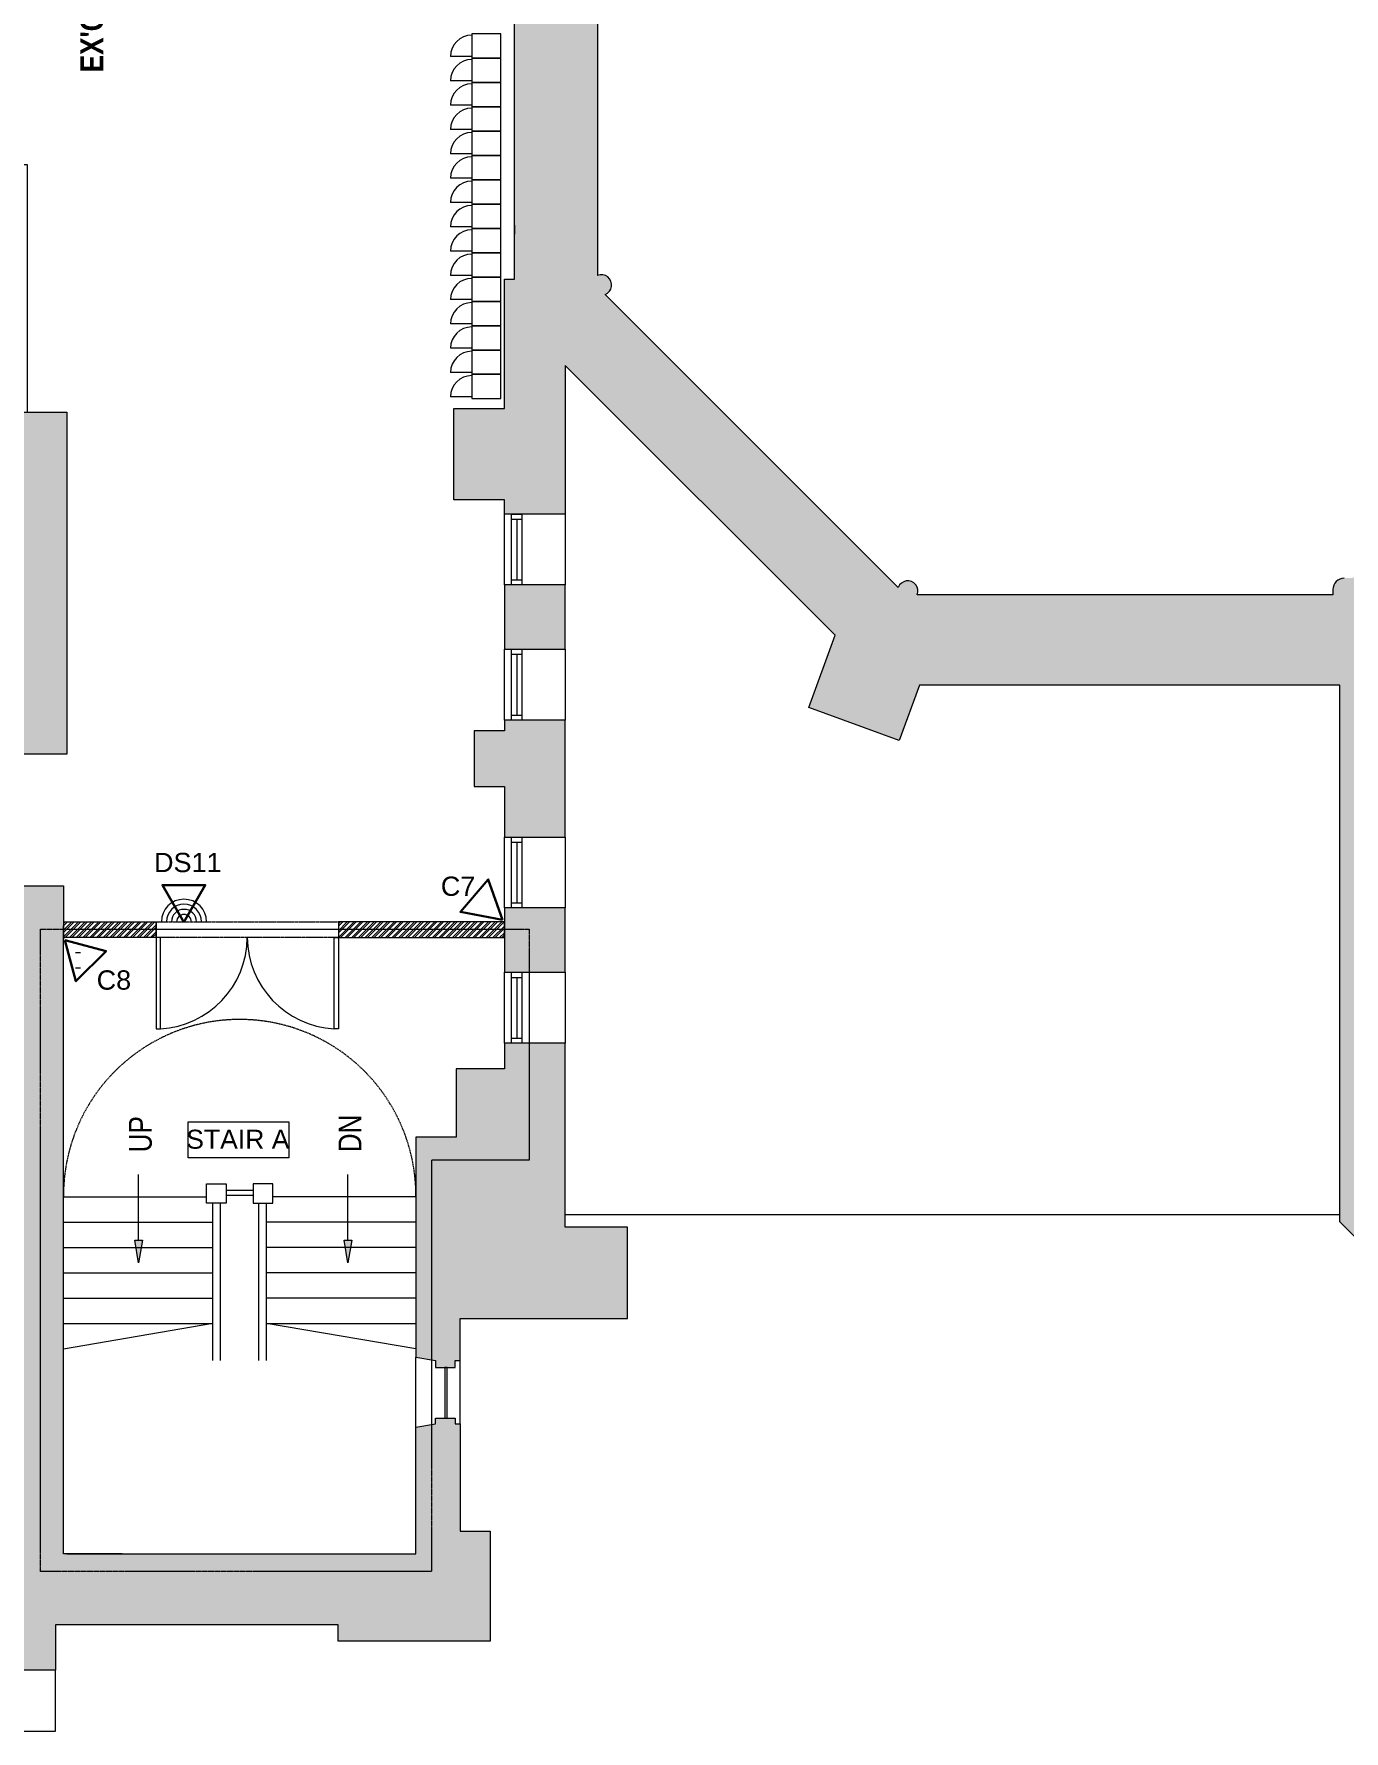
# Model space of a CAD drawing. Header units: inches. Extents: x 891 to 14187, y -1169 to 3232.
# Drawn here: x 12178 to 12695, y 1442 to 2112 of the extents above; entities that cross this region are included whole.
import ezdxf

# ---------------------------------------------------------------- set-up
doc = ezdxf.new("R2010")
doc.units = ezdxf.units.IN
doc.header["$MEASUREMENT"] = 0
for name, pattern in [('IMPORT-IMPORT-HIDDEN', [0.375, 0.25, -0.125]), ('IMPORT-IMPORT-HIDDEN2', [0.1875, 0.125, -0.0625]), ('IMPORT-IMPORT-PHANTOM2', [1.25, 0.625, -0.125, 0.125, -0.125, 0.125, -0.125])]:
    doc.linetypes.add(name, pattern=pattern)
for name, color, linetype, lineweight in [('_OPTEC_LAYER', 1, 'Continuous', 30), ('A-Dimensions', 7, 'Continuous', 9), ('A-DOOR', 7, 'Continuous', 9), ('A-DOOR-HEAD', 7, 'IMPORT-IMPORT-HIDDEN2', 9), ('A-Furniture', 7, 'Continuous', 9), ('A-Hatch', 7, 'Continuous', 9), ('A-HATCH-2 HR', 7, 'Continuous', 9), ('A-RECTORY - NIC', 7, 'Continuous', 9), ('A-STAIR-EX_G', 7, 'Continuous', 9), ('A-STAIR-TAG', 7, 'Continuous', 9), ('A-WALL-INT NEW', 7, 'Continuous', 9), ('EX-EXT-CORE', 7, 'Continuous', 9), ('EX-Int Wall', 7, 'Continuous', 9), ('EX-Windows', 7, 'Continuous', 9), ('MUC-LOW_WALL', 7, 'Continuous', 9), ('SPEAKER', 10, 'Continuous', 20), ('WALL TYPE', 7, 'IMPORT-IMPORT-PHANTOM2', 9)]:
    doc.layers.add(name, color=color, linetype=linetype, lineweight=lineweight)
doc.styles.add('Arial', font='arial.ttf', dxfattribs={"height": 7.623})
doc.styles.add('Arial Narrow_1', font='ARIALN.TTF', dxfattribs={"height": 6.042903})
doc.styles.add('Arial Narrow_B_1', font='ARIALNB.TTF', dxfattribs={"height": 40.064026})

msp = doc.modelspace()

# ---------------------------------------------------------------- hatches: boundary and pattern name
at = {"layer": 'A-Hatch'}
for points in [[(12813.43, 1487.33), (12827.96, 1520.33), (12987.13, 1520.33), (13001.67, 1487.33), (13032.22, 1498.45), (13022.07, 1526.33), (13104.14, 1526.33), (13104.14, 1523.33), (13128.14, 1523.33), (13128.14, 1547.33), (13123.14, 1547.33), (13123.14, 1619.25), (13144.07, 1609.49), (13164.64, 1653.59), (13164.64, 1659.03), (13168.14, 1659.03), (13168.14, 1666.05), (13169.64, 1666.05), (13169.64, 1674.05), (13168.14, 1674.05), (13168.14, 1681.06), (13164.64, 1681.06), (13164.64, 1685.74), (13119.25, 1685.74), (13119.15, 1686.51), (13118.85, 1687.24), (13118.38, 1687.86), (13117.75, 1688.34), (13117.03, 1688.64), (13116.25, 1688.74), (13110.61, 1688.74), (13110.61, 1694.38), (13110.53, 1695.09), (13110.28, 1695.75), (13109.88, 1696.34), (13109.35, 1696.82), (13108.73, 1697.16), (13108.04, 1697.35), (13107.33, 1697.37), (13106.63, 1697.22), (13105.94, 1697.37), (13105.23, 1697.35), (13104.54, 1697.16), (13103.91, 1696.82), (13103.39, 1696.34), (13102.99, 1695.75), (13102.74, 1695.09), (13102.65, 1694.38), (13102.65, 1688.74), (13097.01, 1688.74), (13096.3, 1688.65), (13095.64, 1688.4), (13095.05, 1688.01), (13094.57, 1687.48), (13094.23, 1686.85), (13094.04, 1686.17), (13094.03, 1685.45), (13094.18, 1684.76), (13094.03, 1684.08), (13094.04, 1683.38), (13094.04, 1660.26), (13092.82, 1660.55), (13091.57, 1660.53), (13090.37, 1660.19), (13089.3, 1659.55), (13088.42, 1658.66), (13087.8, 1657.57), (13087.49, 1656.36), (13087.49, 1655.12), (13087.8, 1653.91), (13088.42, 1652.82), (13089.3, 1651.93), (12999.08, 1561.71), (12998.34, 1562.58), (12997.42, 1563.24), (12996.35, 1563.64), (12995.22, 1563.78), (12994.1, 1563.62), (12993.04, 1563.2), (12992.12, 1562.52), (12991.4, 1561.64), (12990.92, 1560.61), (12990.71, 1559.49), (12990.79, 1558.36), (12991.14, 1557.27), (12828.8, 1557.27), (12829.16, 1558.41), (12829.22, 1559.59), (12828.97, 1560.76), (12828.43, 1561.81), (12827.63, 1562.7), (12826.63, 1563.34), (12825.5, 1563.7), (12824.31, 1563.76), (12823.14, 1563.51), (12822.09, 1562.97), (12821.21, 1562.17), (12820.56, 1561.17), (12729.62, 1652.11), (12730.41, 1652.88), (12731, 1653.82), (12731.35, 1654.87), (12731.43, 1655.97), (12731.25, 1657.07), (12730.8, 1658.08), (12730.13, 1658.96), (12729.27, 1659.65), (12728.26, 1660.11), (12727.17, 1660.32), (12726.07, 1660.26), (12725.01, 1659.93), (12725.01, 1885.52), (12726.04, 1885.19), (12727.12, 1885.12), (12728.18, 1885.32), (12729.16, 1885.78), (12729.99, 1886.47), (12730.62, 1887.35), (12731.02, 1888.35), (12731.16, 1889.42), (12731.02, 1890.5), (12730.62, 1891.5), (12729.99, 1892.38), (12729.16, 1893.07), (12728.18, 1893.53), (12727.12, 1893.73), (12726.04, 1893.66), (12725.01, 1893.33), (12725.01, 1897.84), (12724.37, 1897.84), (12723.59, 1897.94), (12722.87, 1898.24), (12722.25, 1898.72), (12721.77, 1899.34), (12721.47, 1900.06), (12721.37, 1900.84), (12721.37, 1901.92), (12715.63, 1901.92), (12716.15, 1903.33), (12716.29, 1904.82), (12716.05, 1906.3), (12715.44, 1907.67), (12714.51, 1908.84), (12713.31, 1909.74), (12711.92, 1910.3), (12710.43, 1910.49), (12708.94, 1910.3), (12707.55, 1909.74), (12706.35, 1908.84), (12705.41, 1907.67), (12704.8, 1906.3), (12704.56, 1904.82), (12704.7, 1903.33), (12705.22, 1901.92), (12700.21, 1901.92), (12700.21, 1900.65), (12700.11, 1899.87), (12699.81, 1899.15), (12699.33, 1898.52), (12698.71, 1898.05), (12697.99, 1897.75), (12697.21, 1897.65), (12694.64, 1897.65), (12693.5, 1897.45), (12692.44, 1896.97), (12691.54, 1896.25), (12690.86, 1895.32), (12690.43, 1894.24), (12690.28, 1893.1), (12690.28, 1891.02), (12526.16, 1891.02), (12526.42, 1891.95), (12526.45, 1892.92), (12526.24, 1893.87), (12525.81, 1894.74), (12525.18, 1895.49), (12524.39, 1896.05), (12523.49, 1896.41), (12522.52, 1896.55), (12521.56, 1896.44), (12520.64, 1896.11), (12519.84, 1895.56), (12519.19, 1894.84), (12518.73, 1893.98), (12403.06, 2009.66), (12403.92, 2010.11), (12404.64, 2010.76), (12405.18, 2011.57), (12405.52, 2012.48), (12405.62, 2013.45), (12405.49, 2014.41), (12405.13, 2015.31), (12404.56, 2016.1), (12403.82, 2016.73), (12402.95, 2017.16), (12402, 2017.37), (12401.03, 2017.34), (12400.09, 2017.09), (12400.09, 2180.49), (12401.03, 2180.23), (12402, 2180.2), (12402.95, 2180.41), (12403.82, 2180.84), (12404.56, 2181.47), (12405.13, 2182.26), (12405.49, 2183.16), (12405.62, 2184.12), (12405.52, 2185.09), (12405.18, 2186), (12404.64, 2186.81), (12403.92, 2187.46), (12403.06, 2187.91), (12518.55, 2303.4), (12518.88, 2302.44), (12519.45, 2301.59), (12520.22, 2300.91), (12521.13, 2300.45), (12522.12, 2300.24), (12523.15, 2300.28), (12524.12, 2300.58), (12524.99, 2301.12), (12525.69, 2301.86), (12526.19, 2302.75), (12526.44, 2303.74), (12526.43, 2304.76), (12526.16, 2305.75), (12561.46, 2305.75), (12561.46, 2342.09), (12538.77, 2342.09), (12538.77, 2416.71), (12530.77, 2426.25), (12530.77, 2463.53), (12538.77, 2473.07), (12538.77, 2530.83), (12584.07, 2530.83), (12584.07, 2560.51), (12546.86, 2560.51), (12546.86, 2576.43), (12483.22, 2576.43), (12483.22, 2536.35), (12474.81, 2536.35), (12474.81, 2520.35), (12515.31, 2520.35), (12515.31, 2360.59), (12498.02, 2360.59), (12498.02, 2327.76), (12392.22, 2221.96), (12392.22, 2285.13), (12372.22, 2285.13), (12372.22, 2245.03), (12343.83, 2245.03), (12343.83, 2223.03), (12367.3, 2223.03), (12367.3, 2015.73), (12363.28, 2015.73), (12363.28, 1964.58), (12343.3, 1964.58), (12343.3, 1928.58), (12363.28, 1928.58), (12363.28, 1922.93), (12387.32, 1922.93), (12387.32, 1981.55), (12493.8, 1875.08), (12483.4, 1846.52), (12519.11, 1833.52), (12527.05, 1855.35), (12692.95, 1855.35), (12692.95, 1643.44), (12793.02, 1543.37), (12793.02, 1526.33), (12782.88, 1498.45)], [(12167.6, 1828.11), (12190.66, 1828.11), (12190.66, 1963.17), (12168.99, 1963.17), (12168.99, 1848.21), (12167.6, 1848.21)], [(12186.12, 1466.4), (12186.12, 1484.33), (12297.62, 1484.33), (12297.62, 1477.83), (12357.62, 1477.83), (12357.62, 1521.33), (12345.87, 1521.33), (12345.87, 1563.74), (12343.83, 1563.74), (12343.83, 1565.99), (12336.12, 1565.99), (12336.12, 1563.74), (12328.39, 1562.37), (12328.39, 1512.33), (12189.27, 1512.33), (12189.27, 1776.11), (12167.6, 1776.11), (12167.6, 1512.33), (12109.76, 1512.33), (12109.76, 1484.33), (12153.12, 1484.33), (12153.12, 1466.4)]]:
    msp.add_hatch(color=9, dxfattribs=at).paths.add_polyline_path(points)
h = msp.add_hatch(color=9, dxfattribs=at)
h.paths.add_polyline_path([(12343.83, 1585.99), (12343.83, 1588.68), (12345.87, 1588.68), (12345.87, 1605.33), (12411.87, 1605.33), (12411.87, 1641.33), (12387.32, 1641.33), (12387.32, 1713.99), (12363.28, 1713.99), (12363.28, 1703.81), (12344.28, 1703.81), (12344.28, 1676.9), (12328.39, 1676.9), (12328.39, 1590.05), (12336.12, 1588.68), (12336.12, 1585.99)])
h.paths.add_polyline_path([(12363.28, 1741.99), (12387.32, 1741.99), (12387.32, 1767.38), (12363.28, 1767.38), (12363.28, 1755.7)])
h.paths.add_polyline_path([(12363.28, 1795.38), (12387.32, 1795.38), (12387.32, 1841.54), (12363.28, 1841.54), (12363.28, 1837.29), (12351.3, 1837.29), (12351.3, 1815.29), (12363.28, 1815.29)])
h.paths.add_polyline_path([(12387.32, 1869.54), (12387.32, 1894.93), (12363.28, 1894.93), (12363.28, 1869.54)])
at = {"layer": 'A-RECTORY - NIC'}
for points in [[(12218.91, 1627.22), (12220.41, 1636.22), (12217.41, 1636.22)], [(12301.53, 1627.22), (12303.03, 1636.22), (12300.03, 1636.22)]]:
    msp.add_hatch(color=8, dxfattribs=at).paths.add_polyline_path(points)

# ---------------------------------------------------------------- linework, layer by layer
at = {"layer": '_OPTEC_LAYER', "color": 1, "lineweight": 30}
for points in [[(12236.78, 1761.79), (12245.22, 1776.41), (12228.34, 1776.41)], [(12362.51, 1762.73), (12356.91, 1778.66), (12345.92, 1765.84)], [(12189.81, 1754.74), (12194.17, 1738.43), (12206.12, 1750.37)]]:
    msp.add_lwpolyline(points, close=True, dxfattribs=at)
at = {"layer": 'A-Dimensions', "color": 8, "linetype": 'IMPORT-IMPORT-HIDDEN'}
msp.add_arc((12258.83, 1653.81), 69.56, 359.58223, 180.41777, dxfattribs=at)
at = {"layer": 'A-DOOR', "color": 8}
for p, q in [((12225.81, 1755.67), (12225.81, 1719.67)), ((12227.57, 1755.67), (12225.81, 1755.67)), ((12227.57, 1719.67), (12227.57, 1755.67)), ((12296.04, 1719.67), (12296.04, 1755.67)), ((12296.04, 1755.67), (12297.81, 1755.67)), ((12297.81, 1755.67), (12297.81, 1719.67)), ((12225.81, 1719.67), (12227.57, 1719.67)), ((12297.81, 1719.67), (12296.04, 1719.67))]:
    msp.add_line(p, q, dxfattribs=at)
for centre, start, end in [((12225.43, 1755.98), 273.37008, 359.50677), ((12298.18, 1755.98), 180.49323, 266.62992)]:
    msp.add_arc(centre, 36.38, start, end, dxfattribs=at)
at = {"layer": 'A-DOOR-HEAD', "color": 8}
for p, q in [((12225.81, 1761.91), (12297.81, 1761.91)), ((12225.81, 1755.7), (12225.81, 1761.91)), ((12297.81, 1755.7), (12225.81, 1755.7)), ((12297.81, 1761.91), (12297.81, 1755.7))]:
    msp.add_line(p, q, dxfattribs=at)
at = {"layer": 'A-Furniture', "color": 8}
for p, q in [((12350.41, 2103.58), (12341.99, 2103.58)), ((12350.41, 2093.98), (12341.99, 2093.98)), ((12350.41, 2084.38), (12341.99, 2084.38)), ((12350.41, 2074.78), (12341.99, 2074.78)), ((12350.41, 2065.18), (12341.99, 2065.18)), ((12350.41, 2055.58), (12341.99, 2055.58)), ((12350.41, 2045.98), (12341.99, 2045.98)), ((12350.41, 2036.38), (12341.99, 2036.38)), ((12350.41, 2026.78), (12341.99, 2026.78)), ((12350.41, 2017.18), (12341.99, 2017.18)), ((12350.41, 2007.58), (12341.99, 2007.58)), ((12350.41, 1997.98), (12341.99, 1997.98)), ((12350.41, 1988.38), (12341.99, 1988.38)), ((12350.41, 1978.78), (12341.99, 1978.78)), ((12350.41, 1969.18), (12341.99, 1969.18))]:
    msp.add_line(p, q, dxfattribs=at)
for points in [[(12361.93, 2102.9), (12361.93, 2112.5), (12350.41, 2112.5), (12350.41, 2102.9)], [(12361.93, 2093.3), (12361.93, 2102.9), (12350.41, 2102.9), (12350.41, 2093.3)], [(12361.93, 2083.7), (12361.93, 2093.3), (12350.41, 2093.3), (12350.41, 2083.7)], [(12361.93, 2074.1), (12361.93, 2083.7), (12350.41, 2083.7), (12350.41, 2074.1)], [(12361.93, 2064.5), (12361.93, 2074.1), (12350.41, 2074.1), (12350.41, 2064.5)], [(12361.93, 2054.9), (12361.93, 2064.5), (12350.41, 2064.5), (12350.41, 2054.9)], [(12361.93, 2045.3), (12361.93, 2054.9), (12350.41, 2054.9), (12350.41, 2045.3)], [(12361.93, 2035.7), (12361.93, 2045.3), (12350.41, 2045.3), (12350.41, 2035.7)], [(12361.93, 2026.1), (12361.93, 2035.7), (12350.41, 2035.7), (12350.41, 2026.1)], [(12361.93, 2016.5), (12361.93, 2026.1), (12350.41, 2026.1), (12350.41, 2016.5)], [(12361.93, 2006.9), (12361.93, 2016.5), (12350.41, 2016.5), (12350.41, 2006.9)], [(12361.93, 1997.3), (12361.93, 2006.9), (12350.41, 2006.9), (12350.41, 1997.3)], [(12361.93, 1987.7), (12361.93, 1997.3), (12350.41, 1997.3), (12350.41, 1987.7)], [(12361.93, 1978.1), (12361.93, 1987.7), (12350.41, 1987.7), (12350.41, 1978.1)], [(12361.93, 1968.5), (12361.93, 1978.1), (12350.41, 1978.1), (12350.41, 1968.5)]]:
    msp.add_lwpolyline(points, close=True, dxfattribs=at)
for centre in [(12350.41, 2103.58), (12350.41, 2093.98), (12350.41, 2084.38), (12350.41, 2074.78), (12350.41, 2065.18), (12350.41, 2055.58), (12350.41, 2045.98), (12350.41, 2036.38), (12350.41, 2026.78), (12350.41, 2017.18), (12350.41, 2007.58), (12350.41, 1997.98), (12350.41, 1988.38), (12350.41, 1978.78), (12350.41, 1969.18)]:
    msp.add_arc(centre, 8.42, 90, 180, dxfattribs=at)
at = {"layer": 'A-HATCH-2 HR', "color": 8}
for p, q in [((12189.27, 1761.25), (12189.93, 1761.91)), ((12189.27, 1758.6), (12192.58, 1761.91)), ((12189.27, 1755.95), (12195.23, 1761.91)), ((12189.27, 1760.37), (12190.81, 1761.91)), ((12189.27, 1757.72), (12193.46, 1761.91)), ((12189.9, 1755.7), (12196.11, 1761.91)), ((12191.67, 1755.7), (12197.88, 1761.91)), ((12192.55, 1755.7), (12198.77, 1761.91)), ((12194.32, 1755.7), (12200.53, 1761.91)), ((12195.2, 1755.7), (12201.42, 1761.91)), ((12196.97, 1755.7), (12203.19, 1761.91)), ((12197.86, 1755.7), (12204.07, 1761.91)), ((12199.62, 1755.7), (12205.84, 1761.91)), ((12200.51, 1755.7), (12206.72, 1761.91)), ((12202.28, 1755.7), (12208.49, 1761.91)), ((12203.16, 1755.7), (12209.37, 1761.91)), ((12204.94, 1755.71), (12211.14, 1761.91)), ((12205.83, 1755.71), (12212.02, 1761.91)), ((12207.6, 1755.72), (12213.79, 1761.91)), ((12208.49, 1755.73), (12214.68, 1761.91)), ((12210.27, 1755.73), (12216.44, 1761.91)), ((12211.15, 1755.74), (12217.33, 1761.91)), ((12212.93, 1755.75), (12219.1, 1761.91)), ((12213.82, 1755.75), (12219.98, 1761.91)), ((12215.59, 1755.76), (12221.75, 1761.91)), ((12216.48, 1755.76), (12222.63, 1761.91)), ((12218.26, 1755.77), (12224.4, 1761.91)), ((12219.15, 1755.77), (12225.28, 1761.91)), ((12220.92, 1755.78), (12225.81, 1760.67)), ((12221.81, 1755.79), (12225.81, 1759.78)), ((12223.58, 1755.79), (12225.81, 1758.01)), ((12224.47, 1755.8), (12225.81, 1757.13)), ((12297.81, 1761.07), (12298.64, 1761.91)), ((12297.81, 1758.42), (12301.3, 1761.91)), ((12297.81, 1755.77), (12303.95, 1761.91)), ((12297.81, 1760.19), (12299.53, 1761.91)), ((12297.81, 1757.54), (12302.18, 1761.91)), ((12298.62, 1755.7), (12304.83, 1761.91)), ((12300.39, 1755.7), (12306.6, 1761.91)), ((12301.27, 1755.7), (12307.48, 1761.91)), ((12303.04, 1755.7), (12309.25, 1761.91)), ((12303.92, 1755.7), (12310.14, 1761.91)), ((12305.69, 1755.7), (12311.9, 1761.91)), ((12306.57, 1755.7), (12312.79, 1761.91)), ((12308.34, 1755.7), (12314.55, 1761.91)), ((12309.22, 1755.7), (12315.44, 1761.91)), ((12310.99, 1755.7), (12317.21, 1761.91)), ((12311.88, 1755.7), (12318.09, 1761.91)), ((12313.64, 1755.7), (12319.86, 1761.91)), ((12314.53, 1755.7), (12320.74, 1761.91)), ((12316.3, 1755.7), (12322.51, 1761.91)), ((12317.18, 1755.7), (12323.39, 1761.91)), ((12318.95, 1755.7), (12325.16, 1761.91)), ((12319.83, 1755.7), (12326.05, 1761.91)), ((12321.6, 1755.7), (12327.81, 1761.91)), ((12322.48, 1755.7), (12328.7, 1761.91)), ((12324.25, 1755.7), (12330.46, 1761.91)), ((12325.13, 1755.7), (12331.35, 1761.91)), ((12326.9, 1755.7), (12333.12, 1761.91)), ((12327.79, 1755.7), (12334, 1761.91)), ((12329.55, 1755.7), (12335.77, 1761.91)), ((12330.44, 1755.7), (12336.65, 1761.91)), ((12332.21, 1755.7), (12338.42, 1761.91)), ((12333.09, 1755.7), (12339.3, 1761.91)), ((12334.86, 1755.7), (12341.07, 1761.91)), ((12335.74, 1755.7), (12341.96, 1761.91)), ((12337.51, 1755.7), (12343.72, 1761.91)), ((12338.39, 1755.7), (12344.61, 1761.91)), ((12340.16, 1755.7), (12346.37, 1761.91)), ((12341.04, 1755.7), (12347.26, 1761.91)), ((12342.81, 1755.7), (12349.03, 1761.91)), ((12343.7, 1755.7), (12349.91, 1761.91)), ((12345.46, 1755.7), (12351.68, 1761.91)), ((12346.35, 1755.7), (12352.56, 1761.91)), ((12348.12, 1755.7), (12354.33, 1761.91)), ((12349, 1755.7), (12355.21, 1761.91)), ((12350.77, 1755.7), (12356.98, 1761.91)), ((12351.65, 1755.7), (12357.87, 1761.91)), ((12353.42, 1755.7), (12359.63, 1761.91)), ((12354.3, 1755.7), (12360.52, 1761.91)), ((12356.07, 1755.7), (12362.28, 1761.91)), ((12356.95, 1755.7), (12363.17, 1761.91)), ((12358.72, 1755.7), (12363.28, 1760.26)), ((12359.61, 1755.7), (12363.28, 1759.37)), ((12361.37, 1755.7), (12363.28, 1757.6)), ((12362.26, 1755.7), (12363.28, 1756.72))]:
    msp.add_line(p, q, dxfattribs=at)
at = {"layer": 'A-RECTORY - NIC', "color": 8}
for p, q in [((12218.91, 1653.09), (12218.91, 1662.09)), ((12301.53, 1653.09), (12301.53, 1662.09)), ((12218.91, 1636.22), (12218.91, 1653.09)), ((12301.53, 1636.22), (12301.53, 1653.09)), ((12218.91, 1627.22), (12217.41, 1636.22)), ((12217.41, 1636.22), (12220.41, 1636.22)), ((12220.41, 1636.22), (12218.91, 1627.22)), ((12301.53, 1627.22), (12300.03, 1636.22)), ((12300.03, 1636.22), (12303.03, 1636.22)), ((12303.03, 1636.22), (12301.53, 1627.22))]:
    msp.add_line(p, q, dxfattribs=at)
at = {"layer": 'A-STAIR-EX_G', "color": 8}
for p, q in [((12245.77, 1658.53), (12253.53, 1658.53)), ((12245.77, 1650.77), (12245.77, 1658.53)), ((12253.53, 1658.53), (12253.53, 1650.77)), ((12264.13, 1655.81), (12253.53, 1655.81)), ((12271.89, 1658.53), (12264.13, 1658.53)), ((12264.13, 1658.53), (12264.13, 1650.77)), ((12271.89, 1650.77), (12271.89, 1658.53)), ((12189.27, 1653.3), (12245.77, 1653.3)), ((12253.53, 1650.77), (12245.77, 1650.77)), ((12248.25, 1588.73), (12248.25, 1650.77)), ((12251.25, 1588.73), (12251.25, 1650.77)), ((12264.13, 1653.81), (12253.53, 1653.81)), ((12264.13, 1650.77), (12271.89, 1650.77)), ((12266.4, 1588.73), (12266.4, 1650.77)), ((12269.4, 1588.73), (12269.4, 1650.77)), ((12328.39, 1653.3), (12271.89, 1653.3)), ((12189.27, 1643.3), (12248.25, 1643.3)), ((12328.39, 1643.3), (12269.4, 1643.3)), ((12189.27, 1633.3), (12248.25, 1633.3)), ((12328.39, 1633.3), (12269.4, 1633.3)), ((12189.27, 1623.3), (12248.25, 1623.3)), ((12328.39, 1623.3), (12269.4, 1623.3)), ((12189.27, 1613.3), (12248.25, 1613.3)), ((12328.39, 1613.3), (12269.4, 1613.3)), ((12189.27, 1593.3), (12248.25, 1603.42)), ((12189.27, 1603.3), (12248.25, 1603.3)), ((12328.39, 1593.3), (12269.4, 1603.3)), ((12269.4, 1603.3), (12328.39, 1603.3))]:
    msp.add_line(p, q, dxfattribs=at)
at = {"layer": 'A-STAIR-TAG', "color": 8, "flags": 128}
msp.add_lwpolyline([(12238.49, 1682.96), (12278.17, 1682.96), (12278.17, 1668.74), (12238.49, 1668.74)], close=True, dxfattribs=at)
at = {"layer": 'A-WALL-INT NEW', "color": 8}
for p, q in [((12189.27, 1761.91), (12225.81, 1761.91)), ((12225.81, 1755.7), (12189.27, 1755.7)), ((12225.81, 1761.91), (12225.81, 1755.7)), ((12363.28, 1761.91), (12297.81, 1761.91)), ((12297.81, 1761.91), (12297.81, 1755.7)), ((12297.81, 1755.7), (12363.28, 1755.7)), ((12363.28, 1755.7), (12363.28, 1761.91)), ((12196.05, 1749.67), (12194.05, 1749.67)), ((12196.05, 1743.67), (12194.05, 1743.67))]:
    msp.add_line(p, q, dxfattribs=at)
at = {"layer": 'EX-EXT-CORE', "color": 8}
for p, q in [((12400.09, 2180.49), (12400.09, 2017.09)), ((12367.3, 2036.99), (12367.3, 2033.45)), ((12403.06, 2009.66), (12518.73, 1893.98)), ((12387.32, 1646.33), (12692.95, 1646.33))]:
    msp.add_line(p, q, dxfattribs=at)
at = {"layer": 'EX-EXT-CORE', "color": 8, "flags": 128}
for points in [[(12793.02, 1543.37), (12692.95, 1643.44), (12692.95, 1855.35), (12527.05, 1855.35), (12519.11, 1833.52), (12483.4, 1846.52), (12493.8, 1875.08), (12387.32, 1981.55), (12387.32, 1922.93), (12363.28, 1922.93), (12363.28, 1928.58), (12343.3, 1928.58), (12343.3, 1964.58), (12363.28, 1964.58), (12363.28, 2015.73), (12367.3, 2015.73), (12367.3, 2223.03)], [(12168.99, 1963.17), (12190.66, 1963.17), (12190.66, 1828.11), (12167.6, 1828.11), (12167.6, 1848.21), (12168.99, 1848.21), (12168.99, 2060.97), (12174.99, 2060.97), (12174.99, 1963.17)], [(12690.28, 1893.1), (12690.28, 1891.02), (12526.16, 1891.02)], [(12190.66, 1512.33), (12328.39, 1512.33), (12328.39, 1562.37), (12336.12, 1563.74), (12336.12, 1565.99), (12343.83, 1565.99), (12343.83, 1563.74), (12345.87, 1563.74), (12345.87, 1521.33), (12357.62, 1521.33), (12357.62, 1477.83), (12297.62, 1477.83), (12297.62, 1484.33), (12186.12, 1484.33), (12186.12, 1466.4), (12153.12, 1466.4), (12153.12, 1484.33), (12109.76, 1484.33), (12109.76, 1512.33), (12167.6, 1512.33), (12167.6, 1776.11), (12189.27, 1776.11), (12189.27, 1755.12)], [(12212.5, 1512.33), (12189.27, 1512.33), (12189.27, 1760.37)], [(12345.87, 1588.68), (12345.87, 1605.33), (12411.87, 1605.33), (12411.87, 1641.33), (12387.32, 1641.33), (12387.32, 1713.99), (12363.28, 1713.99), (12363.28, 1703.81), (12344.28, 1703.81), (12344.28, 1676.9), (12328.39, 1676.9), (12328.39, 1590.05), (12336.12, 1588.68), (12336.12, 1585.99), (12343.83, 1585.99), (12343.83, 1588.68), (12345.87, 1588.68)]]:
    msp.add_lwpolyline(points, dxfattribs=at)
for points in [[(12387.32, 1894.93), (12363.28, 1894.93), (12363.28, 1869.54), (12387.32, 1869.54)], [(12387.32, 1795.38), (12387.32, 1841.54), (12363.28, 1841.54), (12363.28, 1837.29), (12351.3, 1837.29), (12351.3, 1815.29), (12363.28, 1815.29), (12363.28, 1795.38)], [(12387.32, 1767.38), (12363.28, 1767.38), (12363.28, 1741.99), (12387.32, 1741.99)]]:
    msp.add_lwpolyline(points, close=True, dxfattribs=at)
at = {"layer": 'EX-EXT-CORE', "color": 8}
for centre, radius, start, end in [((12401.62, 2013.39), 4, 291.08011, 112.48012), ((12522.46, 1892.55), 4, 337.5199, 158.91989), ((12694.83, 1893.1), 4.55, 92.45279, 180)]:
    msp.add_arc(centre, radius, start, end, dxfattribs=at)
at = {"layer": 'EX-Int Wall', "color": 8}
for p, q in [((12186.12, 1442.4), (12186.12, 1466.4)), ((12153.12, 1442.4), (12186.12, 1442.4))]:
    msp.add_line(p, q, dxfattribs=at)
at = {"layer": 'EX-Windows', "color": 8}
for p, q in [((12363.28, 1894.93), (12363.28, 1922.93)), ((12366.15, 1894.93), (12366.15, 1922.93)), ((12366.15, 1922.93), (12370.15, 1922.93)), ((12366.15, 1920.93), (12370.15, 1920.93)), ((12368.15, 1920.93), (12368.15, 1896.93)), ((12370.15, 1922.93), (12370.15, 1894.93)), ((12387.32, 1922.93), (12387.32, 1894.93)), ((12366.15, 1896.93), (12370.15, 1896.93)), ((12370.15, 1894.93), (12366.15, 1894.93)), ((12363.28, 1841.54), (12363.28, 1869.54)), ((12366.15, 1841.54), (12366.15, 1869.54)), ((12366.15, 1869.54), (12370.15, 1869.54)), ((12366.15, 1867.54), (12370.15, 1867.54)), ((12368.15, 1867.54), (12368.15, 1843.54)), ((12370.15, 1869.54), (12370.15, 1841.54)), ((12387.32, 1869.54), (12387.32, 1841.54)), ((12366.15, 1843.54), (12370.15, 1843.54)), ((12370.15, 1841.54), (12366.15, 1841.54)), ((12363.28, 1767.38), (12363.28, 1795.38)), ((12366.15, 1767.38), (12366.15, 1795.38)), ((12366.15, 1795.38), (12370.15, 1795.38)), ((12366.15, 1793.38), (12370.15, 1793.38)), ((12368.15, 1793.38), (12368.15, 1769.38)), ((12370.15, 1795.38), (12370.15, 1767.38)), ((12387.32, 1795.38), (12387.32, 1767.38)), ((12366.15, 1769.38), (12370.15, 1769.38)), ((12370.15, 1767.38), (12366.15, 1767.38)), ((12363.28, 1713.99), (12363.28, 1741.99)), ((12366.15, 1713.99), (12366.15, 1741.99)), ((12366.15, 1741.99), (12370.15, 1741.99)), ((12366.15, 1739.99), (12370.15, 1739.99)), ((12368.15, 1739.99), (12368.15, 1715.99)), ((12370.15, 1741.99), (12370.15, 1713.99)), ((12387.32, 1741.99), (12387.32, 1713.99)), ((12366.15, 1715.99), (12370.15, 1715.99)), ((12370.15, 1713.99), (12366.15, 1713.99)), ((12328.39, 1562.37), (12328.39, 1590.05)), ((12345.87, 1563.74), (12345.87, 1588.68)), ((12339.81, 1585.99), (12339.81, 1565.99)), ((12340.67, 1585.99), (12339.81, 1585.99)), ((12340.67, 1565.99), (12340.67, 1585.99)), ((12339.81, 1565.99), (12340.67, 1565.99))]:
    msp.add_line(p, q, dxfattribs=at)
at = {"layer": 'MUC-LOW_WALL', "color": 8}
for p, q in [((12363.28, 1894.93), (12363.28, 1922.93)), ((12387.32, 1922.93), (12387.32, 1894.93)), ((12363.28, 1841.54), (12363.28, 1869.54)), ((12387.32, 1869.54), (12387.32, 1841.54)), ((12363.28, 1767.38), (12363.28, 1795.38)), ((12387.32, 1795.38), (12387.32, 1767.38)), ((12363.28, 1713.99), (12363.28, 1741.99)), ((12387.32, 1741.99), (12387.32, 1713.99)), ((12328.39, 1562.37), (12328.39, 1590.05)), ((12345.87, 1563.74), (12345.87, 1588.68))]:
    msp.add_line(p, q, dxfattribs=at)
at = {"layer": 'SPEAKER', "color": 3}
for radius in [8.94, 6.94, 4.94, 2.93]:
    msp.add_arc((12236.84, 1761.91), radius, 0, 180, dxfattribs=at)
at = {"layer": 'WALL TYPE', "color": 8}
for p, q in [((12180.27, 1758.98), (12373, 1758.98)), ((12180.27, 1505.44), (12180.27, 1758.98)), ((12373, 1758.98), (12373, 1667.85)), ((12373, 1667.85), (12334.56, 1667.85)), ((12334.56, 1667.85), (12334.56, 1505.44)), ((12334.56, 1505.44), (12180.27, 1505.44))]:
    msp.add_line(p, q, dxfattribs=at)

# ---------------------------------------------------------------- texts
at = {"layer": '_OPTEC_LAYER', "color": 1, "char_height": 7.623, "attachment_point": 1, "style": 'Arial'}
for s, insert in [('DS11', (12225.02, 1789.16)), ('C7', (12338.2, 1779.79)), ('C8', (12202.38, 1742.76))]:
    msp.add_mtext_dynamic_manual_height_columns(s, width=5.9059, gutter_width=1, heights=[0.748], dxfattribs=dict(at, insert=insert))
at = {"layer": 'A-RECTORY - NIC'}
for s, style, p in [("EX'G CORRIDOR", 'Arial Narrow_B_1', (12204.97, 2097.35)), ('UP', 'Arial Narrow_1', (12224.12, 1670.9)), ('DN', 'Arial Narrow_1', (12306.82, 1670.92))]:
    msp.add_text(s, height=9, rotation=90, dxfattribs=dict(at, style=style)).set_placement(p)
at = {"layer": 'A-RECTORY - NIC', "style": 'Arial'}
msp.add_text('STAIR A', height=7.5, dxfattribs=at).set_placement((12237.71, 1672.33))

doc.saveas('drawing.dxf')
